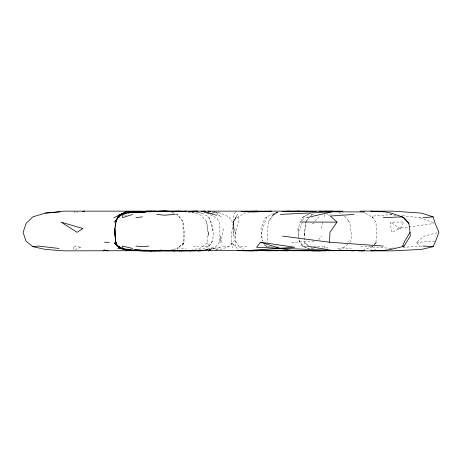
<?xml version="1.0" encoding="UTF-8"?>
<svg xmlns="http://www.w3.org/2000/svg" width="462" height="462" viewBox="0 0 462 462"><rect width="100%" height="100%" fill="white"/><g stroke="black" fill="none" stroke-linecap="round" stroke-linejoin="round"><path stroke-width="0.35" stroke-dasharray="2.31 1.73" d="M235.453 211.648L233.732 216.043L233.402 222.141L231.82 232.305L231.243 242.85L235.574 246.061L235.724 232.305L238.167 223.319L238.86 216.857L243.699 213.097L250.629 212.601M306.058 221.489L304.337 232.305L304.239 236.088L306.058 221.489L308.841 218.22M233.402 222.141L233.067 228.517L233.939 236.088L233.402 222.141L237.474 214.408L233.402 222.141L236.896 216.043M324.601 248.181L324.734 246.061M198.689 250.023L201.94 249.422L209.263 246.061L207.351 242.85L208.2 232.305L206.56 221.489L201.062 215.223L190.829 211.914M209.263 246.061L212.405 241.112C214.276 233.056 212.624 225.063 209.263 217.677C206.069 214.709 201.721 212.745 197.389 211.954M373.498 245.536L375.895 242.371L376.461 236.088L376.022 222.141L371.667 216.043L373.1 217.677L363.721 212.15M272.898 215.223L278.003 211.844L272.898 215.223L268.555 221.489L267.244 232.305L267.758 242.85M321.575 228.517L322.436 222.02M220.934 242.85L223.446 228.517M309.407 213.785L303.701 216.857L302.038 223.319L298.446 232.305L298.85 237.046M266.736 216.857L261.498 232.305L262.243 241.112L261.013 228.517L265.205 217.677L274.809 213.097L278.442 211.954L273.839 214.408L268.555 221.489M300.843 221.402L302.212 217.677L303.701 216.857M309.407 248.92L302.212 246.061L299.197 241.112L298.007 228.517L300.358 222.672M400.3 228.517L403.742 222.02L390.286 222.141L391.568 232.305L400.3 228.517L390.286 222.141M212.405 241.112L208.622 246.662L201.501 246.061M273.839 214.408L274.809 213.097M306.468 220.969L308.524 218.359M268.081 247.124L265.205 246.061L266.054 244.993M310.695 216.043L312.087 214.408L310.99 215.223L314.068 213.629M374.826 244.144L376.559 242.227L375.895 242.371M75.26 211.14L74.076 212.445L78.309 211.919M318.572 239.605L321.852 236.088M215.875 250.075L220.374 249.422L228.886 246.662L234.211 241.112L235.782 232.305L233.212 223.319L228.886 216.857L220.374 213.097L214.593 211.954M372.643 246.258L371.667 247.262L373.1 246.061L363.756 250.104M374.601 244.242L376.559 242.227M203.696 211.66L216.326 215.223L217.146 214.408L219.56 216.043M347.984 244.213L342.816 248.464L338.253 250.04M314.726 221.009L319.213 216.857M207.351 242.85L201.062 247.863L191.516 250.133M421.916 246.159L419.808 246.061L416.406 242.371L424.416 236.088L437.52 232.663M215.431 250.196L222.107 246.061M302.212 217.677L310.678 213.097M219.56 247.262L217.146 248.464L216.326 247.863L205.833 250.04L216.326 247.863M203.754 250.375L216.389 246.061L219.398 242.371L220.674 236.088L219.999 242.227L219.843 228.517L219.19 222.02L216.389 217.677L203.754 211.804L216.326 215.223M173.348 249.503L178.511 247.863L185.926 248.464M238.86 216.857L235.574 217.677L233.911 222.02L233.067 228.517L235.724 232.305M328.257 215.223L332.38 214.408M390.719 248.342L395.247 247.505M205.145 250.121L214.201 248.464L205.544 250.023M396.974 228.517L433.668 223.51M312.225 223.319L315.633 222.886M337.647 248.464L342.81 247.863L351.322 248.464M402.991 247.476L419.808 246.061M370.293 250.029L371.662 249.902M373.51 216.043L392.388 214.466M235.695 241.112L238.86 246.662L247.944 246.061M416.406 242.371L435.689 241.112M402.287 215.656L419.808 217.677L421.916 217.544M188.519 212.046L190.644 211.931M270.276 246.477L266.736 246.662L265.39 244.999M276.64 246.136L278.055 246.061M291.597 242.371L314.322 241.251M305.821 246.564L303.701 246.662L299.197 241.112L298.908 237.722M313.594 246.194L316.418 246.061L326.553 247.262M212.572 211.925L215.431 212.046L222.107 217.677M213.334 211.937L215.431 212.046M390.991 248.337L359.719 246.061M159.91 249.902L162 250.052M188.184 211.954L201.94 213.097M207.935 211.954L220.374 213.097M222.921 246.061L228.886 246.662M124.307 215.003L126.444 215.223M193.347 246.061L198.781 246.662M204.216 211.954L214.201 214.408L205.128 212.023M390.072 214.408L395.894 215.875M348.025 221.489L349.618 222.02L351.732 236.088L349.959 242.371L347.713 241.112M419.808 217.677L433.754 222.828M313.675 248.885L310.99 247.863L312.087 248.464L310.966 247.597M310.678 249.422L302.212 246.061L304.822 242.85L304.337 232.305M172.06 212.428L178.511 215.223L182.917 221.489L184.361 232.305L183.934 242.85L182.334 246.061L183.374 242.371L182.917 221.489L176.738 214.408L178.511 215.223M338.906 212.566L342.816 214.408M238.86 246.662L243.699 249.422M326.726 213.571L327.853 214.408M308.177 245.443L304.822 242.85L307.906 245.357M237.474 248.464L231.243 242.85L232.86 247.863M271.356 246.362L272.384 247.361M344.456 216.043L349.618 222.02M264.091 244.207L265.205 246.061M208.622 216.857L210.851 223.319L213.19 232.305M206.56 221.489L208.477 236.088L208.2 232.305M298.007 228.517L298.446 232.305M327.725 247.262L327.853 248.464M324.584 214.466L324.734 217.677M183.934 242.85L178.511 247.863L176.738 248.464L183.934 242.85M80.925 247.262L74.076 249.902L73.111 246.061L80.925 247.262M375.768 249.942L373.619 250.069L375.768 249.942"/><path stroke-width="0.69" d="M151.94 250.86L129.966 250.265L120.749 248.464C117.025 246.084 114.801 241.88 115.431 237.428M383.293 246.061L329.533 242.227L329.96 232.305L336.96 222.141L330.278 216.043L354.019 214.408M115.771 242.371L115.061 236.088L115.252 232.6M115.552 227.021L115.737 223.533M128.505 213.173L131.15 212.046L136.192 211.954L131.15 212.046L122.909 214.408L122.557 217.677L132.6 214.408M370.772 250.86L385.187 250.265L391.06 249.422L402.327 246.662L404.718 241.112L410.071 232.305L408.876 223.319L404.083 217.677L402.027 217.227M402.327 246.662L404.083 246.061L410.279 236.088L410.071 232.305M115.812 222.141L116.574 220.952M119.231 216.788L120.749 214.408L129.966 211.954L151.94 211.14M117.458 218.272L114.68 222.141L117.631 217.677L120.749 214.408C113.034 221.425 114.911 232.929 115.777 242.227L116.603 243.266M118.249 217.169L120.23 214.408L126.022 211.804L146.292 211.14L342.821 211.14M260.539 242.227L280.342 248.464L291.401 250.265L252.004 250.196L294.808 247.262L260.539 242.227L256.549 247.262L331.935 250.375L306.716 246.061M103.136 250.86L104.395 249.902L108.235 250.86M113.785 217.677L117.781 216.043L120.23 214.408M117.66 248.464L118.746 247.863L128.02 250.531L146.292 250.86M122.909 214.408L119.866 216.043L117.908 217.677L119.231 217.111M117.781 216.043L126.022 211.804L139.68 211.55M128.569 212.636L129.851 212.046L133.426 211.971M141.736 211.14L63.97 211.14L45.363 213.097L32.883 216.857L26.184 223.319L23.1 232.305L25.97 241.112L32.883 246.662L45.363 249.422L63.97 250.86L163.785 250.641M306.716 217.677L331.935 211.804L364.726 211.954M324.988 211.429L326.322 211.14M255.752 211.394L257.167 211.14L247.361 211.365M402.714 246.281L404.083 246.061M82.548 211.4L84.662 211.14M135.915 217.677L142.515 216.857M328.707 250.86L330.792 250.612M332.247 250.86L334.257 250.641M32.883 246.662L38.531 246.061L59.055 248.464M208.385 250.86L210.453 250.664M148.943 246.061L142.515 246.662L135.915 246.061M364.131 250.606L361.394 250.86L392.625 250.86L421.35 249.422L433.142 246.662L435.689 241.112L438.9 232.305L435.083 223.319L433.142 216.857L421.35 213.097L392.625 211.14L360.014 211.14M275.814 250.86L278.569 250.618M45.363 213.097L60.037 211.954M422.857 217.677L433.142 216.857M189.807 250.86L192.567 250.647M175.138 214.408L164.391 215.223L156.907 214.408M319.051 211.342L321.743 211.14M182.346 250.623L178.915 250.86L183.945 250.629M155.371 211.14L134.633 212.445L145.975 211.96M363.594 250.652L358.639 250.86L362.918 250.635M174.417 211.365L178.702 211.14M201.253 211.365L205.498 211.14M191.453 211.371L196.084 211.14M280.342 214.408L331.935 211.804M241.118 211.377L247.441 211.336M202.396 250.647L188.773 250.635M271.691 211.14L252.004 212.046L246.015 211.14M202.847 250.641L197.944 250.86L204.239 250.623M148.81 211.839L157.317 211.469M160.152 211.348L165.113 211.14M383.293 217.677L402.327 216.857L408.876 223.319M187.029 211.14L171.708 211.792L186.596 211.417M180.353 250.641L169.681 250.612M201.132 250.629L193.272 250.86L171.142 250.196L186.66 250.583M312.3 250.86L326.322 250.86M282.028 211.371L290.332 211.14M353.846 250.629L336.659 250.629M139.795 211.821L149.157 211.584M157.796 211.359L166.435 211.14M131.15 212.046L136.856 211.908M139.709 211.833L149.7 211.59M158.968 211.365L168.243 211.14M188.727 211.365L197.944 211.14M364.749 250.635L163.23 250.589M351.928 250.641L335.123 250.641M164.276 250.635L191.586 250.641M140.575 211.827L146.292 211.712M163.45 211.365L184.604 211.359M266.649 250.86L277.87 250.635M149.746 211.365L166.049 211.365M143.393 211.827L149.157 211.723M168.601 211.371L181.56 211.14M319.762 211.365L332.247 211.14M284.881 211.365L298.902 211.14M362.658 250.629L343.572 250.652M141.736 250.86L160.897 250.641M181.56 250.86L201.599 250.635M320.42 250.86L279.972 250.635M173.51 250.86L200.895 250.635M318.376 250.675L280.012 250.635M119.231 246.477L117.908 246.061L122.909 248.464L131.15 250.196L155.371 250.86L200.19 250.635L165.113 250.86L143.139 250.173M299.913 222.02L336.96 222.141M146.292 211.14L175.797 211.365M135.008 250.635L160.389 250.86M134.384 250.595L128.02 250.531L118.746 247.863M138.629 250.635L161.971 250.86M159.298 211.14L180.128 211.365M257.386 250.86L237.37 250.635L253.026 250.86M298.025 211.14L316.216 211.365M127.841 249.162L131.15 250.196L146.997 250.404M134.286 250.635L151.669 250.86M144.15 250.41L129.851 250.196L126.438 249.278M159.159 250.629L174.884 250.86M279.256 250.635L287.508 250.86M131.15 250.196L155.371 250.86M104.464 242.227L109.379 242.371M141.014 250.104L134.633 249.902L142.602 250.265M346.073 250.577L354.689 250.86M431.739 246.598L433.142 246.662L422.857 246.061M370.772 211.14L385.187 211.954L391.06 213.097L402.327 216.857M282.49 236.088L329.533 242.227M208.385 211.14L210.453 211.411M132.6 248.464L122.557 246.061L122.909 248.464M120.287 247.626L118.919 247.262L114.247 242.85L120.23 248.464M117.631 246.061L119.26 247.262L120.582 247.626M126.542 249.278L129.851 250.196L128.494 249.734M119.26 247.262L120.749 248.464L119.508 246.904M115.281 235.372L114.784 228.517L115.061 236.088M82.865 228.517L77.16 232.305L61.042 222.141L82.865 228.517"/></g></svg>
